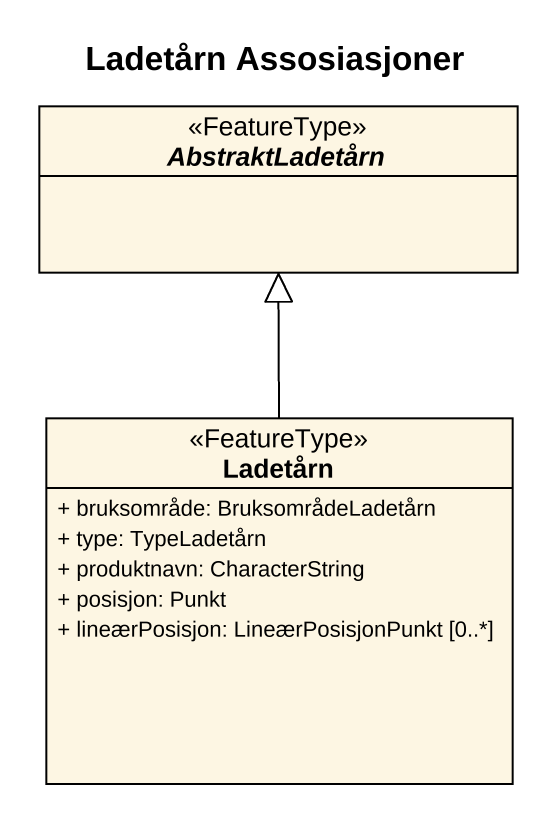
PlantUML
@startuml
title Ladetårn Assosiasjoner
hide circle
hide empty members
skinparam classAttributeIconSize 0
abstract class AbstraktLadetårn <<FeatureType>>
class Ladetårn <<FeatureType>> {
  + bruksområde: BruksområdeLadetårn
  + type: TypeLadetårn
  + produktnavn: CharacterString
  + posisjon: Punkt
  + lineærPosisjon: LineærPosisjonPunkt [0..*]
}
Ladetårn -up-|> AbstraktLadetårn
@enduml
